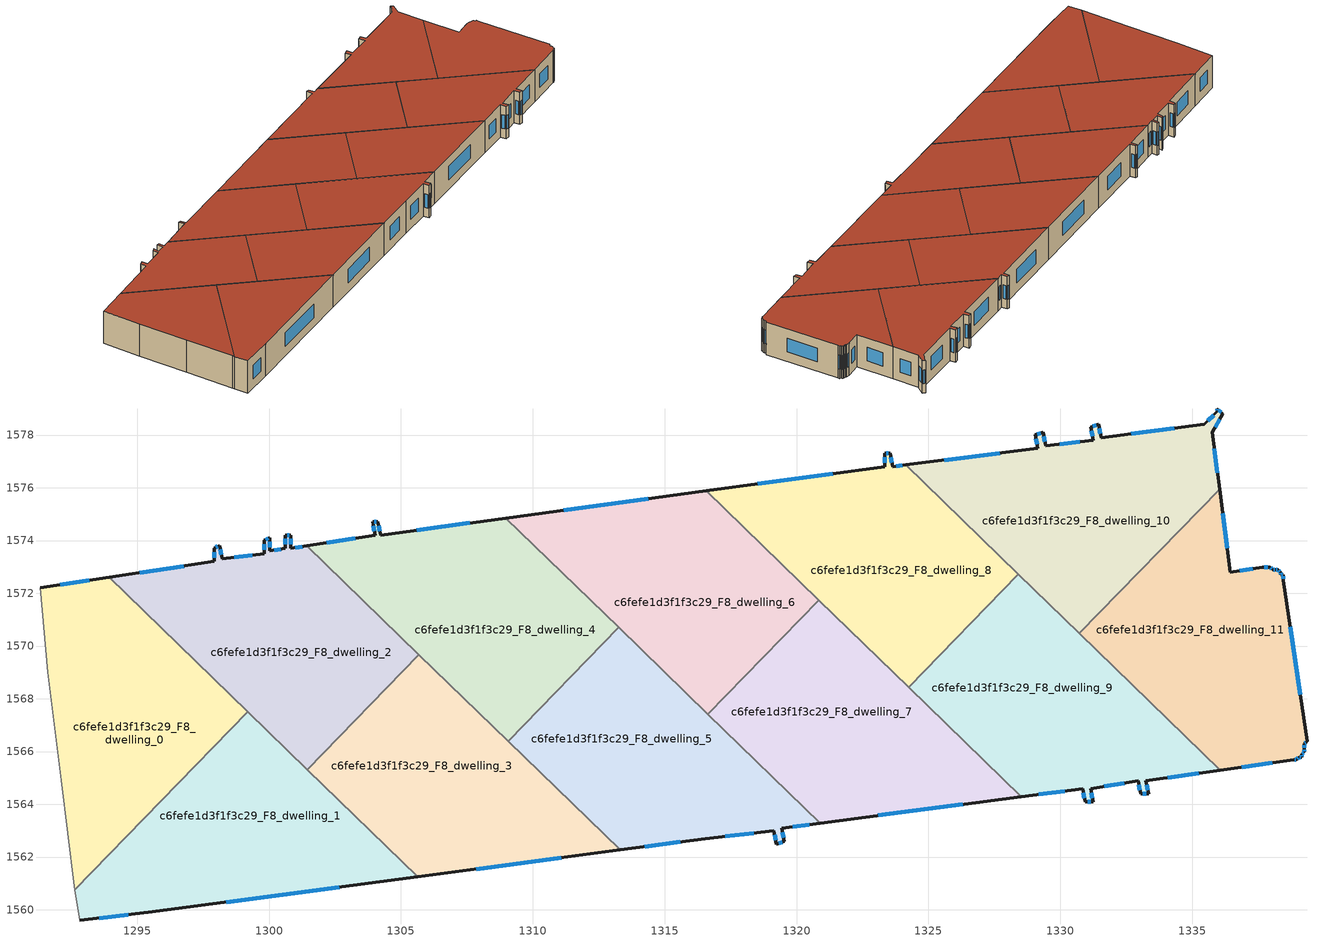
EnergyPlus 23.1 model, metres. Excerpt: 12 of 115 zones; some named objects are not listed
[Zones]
c6fefe1d3f1f3c29_F8_dwelling_0
 floor to c6fefe1d3f1f3c29_F7_dwelling_0 (EU_floor_Construction): 1299.19,1567.51 1292.64,1560.76 1292.62,1560.9 1292.12,1564.9 1291.62,1569.01 1291.32,1572.21 1293.94,1572.61 z24
 wall outside (EU_wall_Construction): 1293.94,1572.61 1291.32,1572.21 z24:27
 wall to c6fefe1d3f1f3c29_F8_dwelling_1 (EU_wall_Construction): 1292.64,1560.76 1299.19,1567.51 z24:27
 wall adiabatic (EU_wall_Construction): 1291.32,1572.21 1291.62,1569.01 1292.12,1564.9 1292.62,1560.9 1292.64,1560.76 z24:27
 wall to c6fefe1d3f1f3c29_F8_dwelling_2 (EU_wall_Construction): 1299.19,1567.51 1293.94,1572.61 z24:27
 window (EU_Window_Construction): 1293.18,1572.49 1292.08,1572.32 z24.87:26.13
 roof outside (EU_roof_Construction): 1292.64,1560.76 1299.19,1567.51 1293.94,1572.61 1291.32,1572.21 1291.62,1569.01 1292.12,1564.9 1292.62,1560.9 z27
c6fefe1d3f1f3c29_F8_dwelling_1
 floor to c6fefe1d3f1f3c29_F7_dwelling_1 (EU_floor_Construction): 1305.63,1561.25 1295.42,1559.9 1292.82,1559.6 1292.64,1560.76 1299.19,1567.51 z24
 wall outside (EU_wall_Construction): 1292.82,1559.6 1295.42,1559.9 1305.63,1561.25 z24:27
 wall adiabatic (EU_wall_Construction): 1292.64,1560.76 1292.82,1559.6 z24:27
 wall to c6fefe1d3f1f3c29_F8_dwelling_3 (EU_wall_Construction): 1305.63,1561.25 1301.45,1565.32 z24:27
 wall to c6fefe1d3f1f3c29_F8_dwelling_2 (EU_wall_Construction): 1301.44,1565.32 1299.19,1567.51 z24:27
 window (EU_Window_Construction): 1293.57,1559.69 1294.66,1559.81 / 1298.38,1560.29 1302.67,1560.86 z24.87:26.13
 roof outside (EU_roof_Construction): 1305.63,1561.25 1299.19,1567.51 1292.64,1560.76 1292.82,1559.6 1295.42,1559.9 z27
c6fefe1d3f1f3c29_F8_dwelling_10
 floor to c6fefe1d3f1f3c29_F7_dwelling_10 (EU_floor_Construction): 1335.95,1579 1336.15,1578.8 1335.75,1578.1 1336.04,1575.95 1330.73,1570.48 1324.15,1576.87 1329.15,1577.5 1329.05,1578 1329.35,1578.1 1329.45,1577.6 1331.25,1577.8 1331.15,1578.3 1331.45,1578.4 1331.55,1577.9 1335.45,1578.4 1335.95,1578.9 z24
 wall outside (EU_wall_Construction): 1336.04,1575.95 1335.75,1578.1 1336.15,1578.8 1335.95,1579 1335.95,1578.9 1335.45,1578.4 1331.55,1577.9 1331.45,1578.4 1331.15,1578.3 1331.25,1577.8 1329.45,1577.6 1329.35,1578.1 1329.05,1578 1329.15,1577.5 1324.15,1576.87 z24:27
 wall to c6fefe1d3f1f3c29_F8_dwelling_11 (EU_wall_Construction): 1330.73,1570.48 1336.04,1575.95 z24:27
 wall to c6fefe1d3f1f3c29_F8_dwelling_8 (EU_wall_Construction): 1324.15,1576.87 1328.41,1572.72 z24:27
 wall to c6fefe1d3f1f3c29_F8_dwelling_9 (EU_wall_Construction): 1328.41,1572.72 1330.73,1570.48 z24:27
 window (EU_Window_Construction): 1330.73,1577.74 1329.97,1577.66 / 1331.18,1578.16 1331.22,1577.95 / 1331.36,1578.37 1331.24,1578.33 / 1331.52,1578.05 1331.48,1578.26 / 1334.32,1578.26 1332.68,1578.05 / 1335.81,1578.76 1335.6,1578.55 / 1335.95,1578.97 1335.95,1578.93 / 1336.09,1578.86 1336.01,1578.94 / 1335.87,1578.3 1336.04,1578.6 / 1335.95,1576.57 1335.83,1577.48 / 1327.7,1577.32 1325.6,1577.05 / 1329.08,1577.86 1329.12,1577.65 / 1329.26,1578.07 1329.13,1578.03 / 1329.42,1577.75 1329.38,1577.96 z24.87:26.13
 roof outside (EU_roof_Construction): 1330.73,1570.48 1336.04,1575.95 1335.75,1578.1 1336.15,1578.8 1335.95,1579 1335.95,1578.9 1335.45,1578.4 1331.55,1577.9 1331.45,1578.4 1331.15,1578.3 1331.25,1577.8 1329.45,1577.6 1329.35,1578.1 1329.05,1578 1329.15,1577.5 1324.15,1576.87 z27
c6fefe1d3f1f3c29_F8_dwelling_11
 floor to c6fefe1d3f1f3c29_F7_dwelling_11 (EU_floor_Construction): 1338.25,1572.9 1338.35,1572.8 1338.35,1572.7 1338.45,1572.7 1338.45,1572.5 1339.35,1566.39 1339.32,1566.36 1339.25,1566.29 1339.25,1566.09 1339.25,1565.99 1339.15,1565.89 1339.15,1565.79 1339.05,1565.79 1338.95,1565.69 1338.85,1565.69 1336.06,1565.29 1330.73,1570.48 1336.04,1575.95 1336.45,1572.8 1337.65,1573 1337.95,1573 1338.05,1572.9 1338.15,1572.9 z24
 wall outside (EU_wall_Construction): 1336.06,1565.29 1338.85,1565.69 1338.95,1565.69 1339.05,1565.79 1339.15,1565.79 1339.15,1565.89 1339.25,1565.99 1339.25,1566.09 1339.25,1566.29 1339.32,1566.36 1339.35,1566.39 1338.45,1572.5 1338.45,1572.7 1338.35,1572.7 1338.35,1572.8 1338.25,1572.9 1338.15,1572.9 1338.05,1572.9 1337.95,1573 1337.65,1573 1336.45,1572.8 1336.04,1575.95 z24:27
 wall to c6fefe1d3f1f3c29_F8_dwelling_9 (EU_wall_Construction): 1330.73,1570.48 1336.06,1565.29 z24:27
 window (EU_Window_Construction): 1337.87,1573 1337.74,1573 / 1338.02,1572.93 1337.98,1572.97 / 1338.12,1572.9 1338.08,1572.9 / 1338.22,1572.9 1338.18,1572.9 / 1338.32,1572.82 1338.28,1572.87 / 1338.35,1572.72 1338.35,1572.77 / 1338.42,1572.7 1338.38,1572.7 / 1338.45,1572.55 1338.45,1572.64 / 1339.09,1568.16 1338.71,1570.73 / 1339.27,1566.31 1339.3,1566.34 / 1339.25,1566.15 1339.25,1566.23 / 1339.25,1566.02 1339.25,1566.06 / 1339.18,1565.92 1339.22,1565.96 / 1339.15,1565.82 1339.15,1565.86 / 1339.08,1565.79 1339.12,1565.79 / 1338.98,1565.72 1339.02,1565.76 / 1338.88,1565.69 1338.92,1565.69 / 1336.87,1565.41 1338.04,1565.58 / 1336.33,1573.71 1336.16,1575.03 / 1337.3,1572.94 1336.8,1572.85 z24.87:26.13
 roof outside (EU_roof_Construction): 1339.15,1565.79 1339.15,1565.89 1339.25,1565.99 1339.25,1566.09 1339.25,1566.29 1339.32,1566.36 1339.35,1566.39 1338.45,1572.5 1338.45,1572.7 1338.35,1572.7 1338.35,1572.8 1338.25,1572.9 1338.15,1572.9 1338.05,1572.9 1337.95,1573 1337.65,1573 1336.45,1572.8 1336.04,1575.95 1330.73,1570.48 1336.06,1565.29 1338.85,1565.69 1338.95,1565.69 1339.05,1565.79 z27
c6fefe1d3f1f3c29_F8_dwelling_2
 floor to c6fefe1d3f1f3c29_F7_dwelling_2 (EU_floor_Construction): 1301.43,1573.8 1305.68,1569.68 1301.44,1565.32 1293.94,1572.61 1297.92,1573.21 1297.92,1573.71 1298.12,1573.81 1298.22,1573.31 1299.82,1573.51 1299.82,1574.01 1300.03,1574.11 1300.03,1573.61 1300.62,1573.71 1300.62,1574.21 1300.82,1574.21 1300.82,1573.71 z24
 wall outside (EU_wall_Construction): 1301.43,1573.8 1300.82,1573.71 1300.82,1574.21 1300.62,1574.21 1300.62,1573.71 1300.03,1573.61 1300.03,1574.11 1299.82,1574.01 1299.82,1573.51 1298.22,1573.31 1298.12,1573.81 1297.92,1573.71 1297.92,1573.21 1293.94,1572.61 z24:27
 wall to c6fefe1d3f1f3c29_F8_dwelling_3 (EU_wall_Construction): 1301.44,1565.32 1305.68,1569.68 z24:27
 wall to c6fefe1d3f1f3c29_F8_dwelling_4 (EU_wall_Construction): 1305.68,1569.68 1301.43,1573.8 z24:27
 window (EU_Window_Construction): 1298.2,1573.45 1298.15,1573.66 / 1299.36,1573.45 1298.69,1573.37 / 1299.82,1573.86 1299.82,1573.65 / 1299.97,1574.08 1299.88,1574.04 / 1300.03,1573.75 1300.03,1573.96 / 1300.45,1573.68 1300.2,1573.64 / 1300.62,1574.06 1300.62,1573.85 / 1300.77,1574.21 1300.68,1574.21 / 1300.82,1573.85 1300.82,1574.06 / 1301.26,1573.77 1301,1573.73 / 1296.77,1573.03 1295.09,1572.78 / 1297.92,1573.56 1297.92,1573.35 / 1298.07,1573.78 1297.98,1573.74 z24.87:26.13
 roof outside (EU_roof_Construction): 1301.44,1565.32 1305.68,1569.68 1301.43,1573.8 1300.82,1573.71 1300.82,1574.21 1300.62,1574.21 1300.62,1573.71 1300.03,1573.61 1300.03,1574.11 1299.82,1574.01 1299.82,1573.51 1298.22,1573.31 1298.12,1573.81 1297.92,1573.71 1297.92,1573.21 1293.94,1572.61 z27
c6fefe1d3f1f3c29_F8_dwelling_3
 floor to c6fefe1d3f1f3c29_F7_dwelling_3 (EU_floor_Construction): 1313.31,1562.27 1305.63,1561.25 1301.44,1565.32 1305.68,1569.68 z24
 wall outside (EU_wall_Construction): 1305.63,1561.25 1313.31,1562.27 z24:27
 wall to c6fefe1d3f1f3c29_F8_dwelling_5 (EU_wall_Construction): 1313.31,1562.27 1309.06,1566.39 z24:27
 wall to c6fefe1d3f1f3c29_F8_dwelling_4 (EU_wall_Construction): 1309.06,1566.39 1305.68,1569.68 z24:27
 window (EU_Window_Construction): 1307.86,1561.55 1311.09,1561.97 z24.87:26.13
 roof outside (EU_roof_Construction): 1313.31,1562.27 1305.68,1569.68 1301.44,1565.32 1305.63,1561.25 z27
c6fefe1d3f1f3c29_F8_dwelling_4
 floor to c6fefe1d3f1f3c29_F7_dwelling_4 (EU_floor_Construction): 1313.25,1570.71 1309.06,1566.39 1301.43,1573.8 1304.03,1574.21 1303.93,1574.71 1304.13,1574.71 1304.23,1574.21 1308.98,1574.85 z24
 wall outside (EU_wall_Construction): 1308.98,1574.85 1304.23,1574.21 1304.13,1574.71 1303.93,1574.71 1304.03,1574.21 1301.43,1573.8 z24:27
 wall to c6fefe1d3f1f3c29_F8_dwelling_5 (EU_wall_Construction): 1309.06,1566.39 1313.25,1570.71 z24:27
 wall to c6fefe1d3f1f3c29_F8_dwelling_6 (EU_wall_Construction): 1313.25,1570.71 1308.98,1574.85 z24:27
 window (EU_Window_Construction): 1303.96,1574.56 1304,1574.35 / 1304.07,1574.71 1303.99,1574.71 / 1304.2,1574.35 1304.16,1574.56 / 1307.6,1574.67 1305.61,1574.4 / 1303.28,1574.09 1302.19,1573.92 z24.87:26.13
 roof outside (EU_roof_Construction): 1309.06,1566.39 1313.25,1570.71 1308.98,1574.85 1304.23,1574.21 1304.13,1574.71 1303.93,1574.71 1304.03,1574.21 1301.43,1573.8 z27
c6fefe1d3f1f3c29_F8_dwelling_5
 floor to c6fefe1d3f1f3c29_F7_dwelling_5 (EU_floor_Construction): 1320.9,1563.29 1319.44,1563.09 1319.54,1562.59 1319.24,1562.5 1319.14,1563 1316.53,1562.7 1313.31,1562.27 1309.06,1566.39 1313.25,1570.71 z24
 wall outside (EU_wall_Construction): 1313.31,1562.27 1316.53,1562.7 1319.14,1563 1319.24,1562.5 1319.54,1562.59 1319.44,1563.09 1320.9,1563.29 z24:27
 wall to c6fefe1d3f1f3c29_F8_dwelling_7 (EU_wall_Construction): 1320.9,1563.29 1316.64,1567.42 z24:27
 wall to c6fefe1d3f1f3c29_F8_dwelling_6 (EU_wall_Construction): 1316.64,1567.42 1313.25,1570.71 z24:27
 window (EU_Window_Construction): 1317.29,1562.78 1318.38,1562.91 / 1314.25,1562.39 1315.6,1562.57 / 1319.86,1563.15 1320.47,1563.23 / 1319.51,1562.74 1319.46,1562.95 / 1319.32,1562.52 1319.45,1562.57 / 1319.16,1562.85 1319.21,1562.64 z24.87:26.13
 roof outside (EU_roof_Construction): 1320.9,1563.29 1313.25,1570.71 1309.06,1566.39 1313.31,1562.27 1316.53,1562.7 1319.14,1563 1319.24,1562.5 1319.54,1562.59 1319.44,1563.09 z27
c6fefe1d3f1f3c29_F8_dwelling_6
 floor to c6fefe1d3f1f3c29_F7_dwelling_6 (EU_floor_Construction): 1320.84,1571.74 1316.64,1567.42 1308.98,1574.85 1316.57,1575.88 z24
 wall outside (EU_wall_Construction): 1316.57,1575.88 1308.98,1574.85 z24:27
 wall to c6fefe1d3f1f3c29_F8_dwelling_7 (EU_wall_Construction): 1316.64,1567.42 1320.84,1571.74 z24:27
 wall to c6fefe1d3f1f3c29_F8_dwelling_8 (EU_wall_Construction): 1320.84,1571.74 1316.57,1575.88 z24:27
 window (EU_Window_Construction): 1314.37,1575.58 1311.18,1575.15 z24.87:26.13
 roof outside (EU_roof_Construction): 1316.64,1567.42 1320.84,1571.74 1316.57,1575.88 1308.98,1574.85 z27
c6fefe1d3f1f3c29_F8_dwelling_7
 floor to c6fefe1d3f1f3c29_F7_dwelling_7 (EU_floor_Construction): 1328.51,1564.29 1320.9,1563.29 1316.64,1567.42 1320.84,1571.74 z24
 wall outside (EU_wall_Construction): 1320.9,1563.29 1328.51,1564.29 z24:27
 wall to c6fefe1d3f1f3c29_F8_dwelling_9 (EU_wall_Construction): 1328.51,1564.29 1324.25,1568.43 z24:27
 wall to c6fefe1d3f1f3c29_F8_dwelling_8 (EU_wall_Construction): 1324.25,1568.43 1320.84,1571.74 z24:27
 window (EU_Window_Construction): 1323.1,1563.58 1326.3,1564 z24.87:26.13
 roof outside (EU_roof_Construction): 1328.51,1564.29 1320.84,1571.74 1316.64,1567.42 1320.9,1563.29 z27
c6fefe1d3f1f3c29_F8_dwelling_8
 floor to c6fefe1d3f1f3c29_F7_dwelling_8 (EU_floor_Construction): 1324.15,1576.87 1328.41,1572.72 1324.25,1568.43 1316.57,1575.88 1323.34,1576.8 1323.34,1577.3 1323.54,1577.3 1323.64,1576.8 z24
 wall outside (EU_wall_Construction): 1324.15,1576.87 1323.64,1576.8 1323.54,1577.3 1323.34,1577.3 1323.34,1576.8 1316.57,1575.88 z24:27
 wall to c6fefe1d3f1f3c29_F8_dwelling_9 (EU_wall_Construction): 1324.25,1568.43 1328.41,1572.72 z24:27
 window (EU_Window_Construction): 1321.38,1576.54 1318.53,1576.15 / 1323.34,1577.16 1323.34,1576.95 / 1323.49,1577.3 1323.4,1577.3 / 1323.61,1576.95 1323.57,1577.16 / 1324,1576.85 1323.79,1576.82 z24.87:26.13
 roof outside (EU_roof_Construction): 1324.25,1568.43 1328.41,1572.72 1324.15,1576.87 1323.64,1576.8 1323.54,1577.3 1323.34,1577.3 1323.34,1576.8 1316.57,1575.88 z27
c6fefe1d3f1f3c29_F8_dwelling_9
 floor to c6fefe1d3f1f3c29_F7_dwelling_9 (EU_floor_Construction): 1336.06,1565.29 1333.25,1564.89 1333.35,1564.39 1333.05,1564.39 1332.95,1564.89 1331.14,1564.59 1331.24,1564.09 1330.94,1564.09 1330.84,1564.59 1328.51,1564.29 1324.25,1568.43 1328.41,1572.72 z24
 wall outside (EU_wall_Construction): 1328.51,1564.29 1330.84,1564.59 1330.94,1564.09 1331.24,1564.09 1331.14,1564.59 1332.95,1564.89 1333.05,1564.39 1333.35,1564.39 1333.25,1564.89 1336.06,1565.29 z24:27
 window (EU_Window_Construction): 1333.32,1564.54 1333.27,1564.75 / 1333.13,1564.39 1333.26,1564.39 / 1332.97,1564.75 1333.02,1564.54 / 1331.67,1564.68 1332.42,1564.81 / 1331.22,1564.24 1331.17,1564.45 / 1331.03,1564.09 1331.16,1564.09 / 1330.87,1564.45 1330.92,1564.24 / 1329.19,1564.38 1330.17,1564.5 / 1334.06,1565.01 1335.25,1565.18 z24.87:26.13
 roof outside (EU_roof_Construction): 1336.06,1565.29 1328.41,1572.72 1324.25,1568.43 1328.51,1564.29 1330.84,1564.59 1330.94,1564.09 1331.24,1564.09 1331.14,1564.59 1332.95,1564.89 1333.05,1564.39 1333.35,1564.39 1333.25,1564.89 z27
[Building]
EU S2 Campaign: North Axis=0; Terrain=City; Solar Distribution=FullExterior
[Site:Location]
Lyon-Bron: Latitude=45.75; Longitude=5; Time Zone=1; Elevation=198
[SizingPeriod:WeatherFileDays]
AnnualSizingPeriod: Begin Month=1; Begin Day of Month=1; End Month=12; End Day of Month=31; Day of Week for Start Day=Monday; Use Weather File Daylight Saving Period=No; Use Weather File Rain and Snow Indicators=No
[MATERIAL]
EU_InternalMass_Material: Roughness=MediumRough; Thickness=0.1; Conductivity=1; Density=1800; Specific Heat=900; Thermal Absorptance=0.9; Solar Absorptance=0.7; Visible Absorptance=0.7
[MATERIAL:NOMASS] Roughness=MediumRough; Thermal Absorptance=0.9; Solar Absorptance=0.7; Visible Absorptance=0.7
Name | Thermal Resistance
EU_wall_NoMass | 1.15691
EU_roof_NoMass | 1.19505
EU_floor_NoMass | 1.78277
[WINDOWMATERIAL:SIMPLEGLAZINGSYSTEM]
EU_Window_SimpleGlazing: UFactor=2.71266; Solar Heat Gain Coefficient=0.75; Visible Transmittance=0.75
[CONSTRUCTION]
EU_wall_Construction: EU_wall_NoMass
EU_roof_Construction: EU_roof_NoMass
EU_floor_Construction: EU_floor_NoMass
EU_Window_Construction: EU_Window_SimpleGlazing
EU_InternalMass_Construction: EU_InternalMass_Material
[ZONE] Type=1; Multiplier=1; Ceiling Height=autocalculate; Floor Area=autocalculate; Part of Total Floor Area=Yes
Name | Volume
c6fefe1d3f1f3c29_F8_dwelling_0 | 150.226
c6fefe1d3f1f3c29_F8_dwelling_1 | 150.234
c6fefe1d3f1f3c29_F8_dwelling_10; c6fefe1d3f1f3c29_F8_dwelling_7 | 150.21
c6fefe1d3f1f3c29_F8_dwelling_11 | 150.211
c6fefe1d3f1f3c29_F8_dwelling_2 | 150.209
c6fefe1d3f1f3c29_F8_dwelling_3 | 150.223
c6fefe1d3f1f3c29_F8_dwelling_4 | 150.225
c6fefe1d3f1f3c29_F8_dwelling_5 | 150.231
c6fefe1d3f1f3c29_F8_dwelling_6 | 150.219
c6fefe1d3f1f3c29_F8_dwelling_8 | 150.215
c6fefe1d3f1f3c29_F8_dwelling_9 | 150.227
[INTERNALMASS] Construction=EU_InternalMass_Construction
Name | Zone or ZoneList | Surface Area
c6fefe1d3f1f3c29_F8_dwelling_0_EU_InternalMass | c6fefe1d3f1f3c29_F8_dwelling_0 | 50.0754
c6fefe1d3f1f3c29_F8_dwelling_1_EU_InternalMass | c6fefe1d3f1f3c29_F8_dwelling_1 | 50.078
c6fefe1d3f1f3c29_F8_dwelling_2_EU_InternalMass | c6fefe1d3f1f3c29_F8_dwelling_2 | 50.0698
c6fefe1d3f1f3c29_F8_dwelling_3_EU_InternalMass | c6fefe1d3f1f3c29_F8_dwelling_3 | 50.0732
c6fefe1d3f1f3c29_F8_dwelling_4_EU_InternalMass | c6fefe1d3f1f3c29_F8_dwelling_4 | 50.0744
c6fefe1d3f1f3c29_F8_dwelling_5_EU_InternalMass | c6fefe1d3f1f3c29_F8_dwelling_5 | 50.0764
c6fefe1d3f1f3c29_F8_dwelling_6_EU_InternalMass | c6fefe1d3f1f3c29_F8_dwelling_6 | 50.0753
c6fefe1d3f1f3c29_F8_dwelling_7_EU_InternalMass | c6fefe1d3f1f3c29_F8_dwelling_7 | 50.0714
c6fefe1d3f1f3c29_F8_dwelling_8_EU_InternalMass | c6fefe1d3f1f3c29_F8_dwelling_8 | 50.0744
c6fefe1d3f1f3c29_F8_dwelling_9_EU_InternalMass | c6fefe1d3f1f3c29_F8_dwelling_9 | 50.0752
c6fefe1d3f1f3c29_F8_dwelling_10_EU_InternalMass | c6fefe1d3f1f3c29_F8_dwelling_10 | 50.0715
c6fefe1d3f1f3c29_F8_dwelling_11_EU_InternalMass | c6fefe1d3f1f3c29_F8_dwelling_11 | 50.0714
[OTHEREQUIPMENT] Fuel Type=Electricity; Design Level Calculation Method=Watts/Area; Power per Zone Floor Area=1; Fraction Latent=0; Fraction Radiant=0; Fraction Lost=0; Carbon Dioxide Generation Rate=0; EndUse Subcategory=EU_Step8_InternalGains
Name | Zone or ZoneList or Space or SpaceList | Schedule
EU_Step8_InternalGain_c6fefe1d3f1f3c29_F8_dwelling_0_f000 | c6fefe1d3f1f3c29_F8_dwelling_0 | EU_Step8_GainSchedule_c6fefe1d3f1f3c29_F8_dwelling_0_f000
EU_Step8_InternalGain_c6fefe1d3f1f3c29_F8_dwelling_1_f000 | c6fefe1d3f1f3c29_F8_dwelling_1 | EU_Step8_GainSchedule_c6fefe1d3f1f3c29_F8_dwelling_1_f000
EU_Step8_InternalGain_c6fefe1d3f1f3c29_F8_dwelling_2_f000 | c6fefe1d3f1f3c29_F8_dwelling_2 | EU_Step8_GainSchedule_c6fefe1d3f1f3c29_F8_dwelling_2_f000
EU_Step8_InternalGain_c6fefe1d3f1f3c29_F8_dwelling_3_f000 | c6fefe1d3f1f3c29_F8_dwelling_3 | EU_Step8_GainSchedule_c6fefe1d3f1f3c29_F8_dwelling_3_f000
EU_Step8_InternalGain_c6fefe1d3f1f3c29_F8_dwelling_4_f000 | c6fefe1d3f1f3c29_F8_dwelling_4 | EU_Step8_GainSchedule_c6fefe1d3f1f3c29_F8_dwelling_4_f000
EU_Step8_InternalGain_c6fefe1d3f1f3c29_F8_dwelling_5_f000 | c6fefe1d3f1f3c29_F8_dwelling_5 | EU_Step8_GainSchedule_c6fefe1d3f1f3c29_F8_dwelling_5_f000
EU_Step8_InternalGain_c6fefe1d3f1f3c29_F8_dwelling_6_f000 | c6fefe1d3f1f3c29_F8_dwelling_6 | EU_Step8_GainSchedule_c6fefe1d3f1f3c29_F8_dwelling_6_f000
EU_Step8_InternalGain_c6fefe1d3f1f3c29_F8_dwelling_7_f000 | c6fefe1d3f1f3c29_F8_dwelling_7 | EU_Step8_GainSchedule_c6fefe1d3f1f3c29_F8_dwelling_7_f000
EU_Step8_InternalGain_c6fefe1d3f1f3c29_F8_dwelling_8_f000 | c6fefe1d3f1f3c29_F8_dwelling_8 | EU_Step8_GainSchedule_c6fefe1d3f1f3c29_F8_dwelling_8_f000
EU_Step8_InternalGain_c6fefe1d3f1f3c29_F8_dwelling_9_f000 | c6fefe1d3f1f3c29_F8_dwelling_9 | EU_Step8_GainSchedule_c6fefe1d3f1f3c29_F8_dwelling_9_f000
EU_Step8_InternalGain_c6fefe1d3f1f3c29_F8_dwelling_10_f000 | c6fefe1d3f1f3c29_F8_dwelling_10 | EU_Step8_GainSchedule_c6fefe1d3f1f3c29_F8_dwelling_10_f000
EU_Step8_InternalGain_c6fefe1d3f1f3c29_F8_dwelling_11_f000 | c6fefe1d3f1f3c29_F8_dwelling_11 | EU_Step8_GainSchedule_c6fefe1d3f1f3c29_F8_dwelling_11_f000
[ZONEVENTILATION:DESIGNFLOWRATE] Schedule=EU_AlwaysOn; Design Flow Rate Calculation Method=AirChanges/Hour; Air Changes per Hour=0.551728; Ventilation Type=Natural; Fan Pressure Rise=0; Fan Total Efficiency=1; Constant Term Coefficient=1; Temperature Term Coefficient=0; Velocity Term Coefficient=0; Velocity Squared Term Coefficient=0; Minimum Indoor Temperature=-100; Maximum Indoor Temperature=100; Delta Temperature=-100; Minimum Outdoor Temperature=-100; Maximum Outdoor Temperature=100; Maximum Wind Speed=40
Name | Zone or ZoneList or Space or SpaceList
EU_ConstantAir_c6fefe1d3f1f3c29_F8_dwelling_0 | c6fefe1d3f1f3c29_F8_dwelling_0
EU_ConstantAir_c6fefe1d3f1f3c29_F8_dwelling_1 | c6fefe1d3f1f3c29_F8_dwelling_1
EU_ConstantAir_c6fefe1d3f1f3c29_F8_dwelling_2 | c6fefe1d3f1f3c29_F8_dwelling_2
EU_ConstantAir_c6fefe1d3f1f3c29_F8_dwelling_3 | c6fefe1d3f1f3c29_F8_dwelling_3
EU_ConstantAir_c6fefe1d3f1f3c29_F8_dwelling_4 | c6fefe1d3f1f3c29_F8_dwelling_4
EU_ConstantAir_c6fefe1d3f1f3c29_F8_dwelling_5 | c6fefe1d3f1f3c29_F8_dwelling_5
EU_ConstantAir_c6fefe1d3f1f3c29_F8_dwelling_6 | c6fefe1d3f1f3c29_F8_dwelling_6
EU_ConstantAir_c6fefe1d3f1f3c29_F8_dwelling_7 | c6fefe1d3f1f3c29_F8_dwelling_7
EU_ConstantAir_c6fefe1d3f1f3c29_F8_dwelling_8 | c6fefe1d3f1f3c29_F8_dwelling_8
EU_ConstantAir_c6fefe1d3f1f3c29_F8_dwelling_9 | c6fefe1d3f1f3c29_F8_dwelling_9
EU_ConstantAir_c6fefe1d3f1f3c29_F8_dwelling_10 | c6fefe1d3f1f3c29_F8_dwelling_10
EU_ConstantAir_c6fefe1d3f1f3c29_F8_dwelling_11 | c6fefe1d3f1f3c29_F8_dwelling_11
[HVACTEMPLATE:ZONE:IDEALLOADSAIRSYSTEM] System Availability Schedule=EU_AlwaysOn; Maximum Heating Supply Air Temperature=50; Minimum Cooling Supply Air Temperature=13; Maximum Heating Supply Air Humidity Ratio=0.0156; Minimum Cooling Supply Air Humidity Ratio=0.0077; Heating Limit=NoLimit; Cooling Limit=NoLimit; Heating Availability Schedule=EU_AlwaysOn; Cooling Availability Schedule=EU_CoolingOff; Dehumidification Control Type=ConstantSensibleHeatRatio; Cooling Sensible Heat Ratio=0.7; Dehumidification Setpoint=60; Humidification Control Type=None; Humidification Setpoint=30; Outdoor Air Method=None; Outdoor Air Flow Rate per Person=0.00944; Outdoor Air Flow Rate per Zone Floor Area=0; Outdoor Air Flow Rate per Zone=0; Demand Controlled Ventilation Type=None; Outdoor Air Economizer Type=NoEconomizer; Heat Recovery Type=None; Sensible Heat Recovery Effectiveness=0.7; Latent Heat Recovery Effectiveness=0.65
Name | Template Thermostat
c6fefe1d3f1f3c29_F8_dwelling_0 | EU_HeatOnly_c6fefe1d3f1f3c29_F8_dwelling_0
c6fefe1d3f1f3c29_F8_dwelling_1 | EU_HeatOnly_c6fefe1d3f1f3c29_F8_dwelling_1
c6fefe1d3f1f3c29_F8_dwelling_2 | EU_HeatOnly_c6fefe1d3f1f3c29_F8_dwelling_2
c6fefe1d3f1f3c29_F8_dwelling_3 | EU_HeatOnly_c6fefe1d3f1f3c29_F8_dwelling_3
c6fefe1d3f1f3c29_F8_dwelling_4 | EU_HeatOnly_c6fefe1d3f1f3c29_F8_dwelling_4
c6fefe1d3f1f3c29_F8_dwelling_5 | EU_HeatOnly_c6fefe1d3f1f3c29_F8_dwelling_5
c6fefe1d3f1f3c29_F8_dwelling_6 | EU_HeatOnly_c6fefe1d3f1f3c29_F8_dwelling_6
c6fefe1d3f1f3c29_F8_dwelling_7 | EU_HeatOnly_c6fefe1d3f1f3c29_F8_dwelling_7
c6fefe1d3f1f3c29_F8_dwelling_8 | EU_HeatOnly_c6fefe1d3f1f3c29_F8_dwelling_8
c6fefe1d3f1f3c29_F8_dwelling_9 | EU_HeatOnly_c6fefe1d3f1f3c29_F8_dwelling_9
c6fefe1d3f1f3c29_F8_dwelling_10 | EU_HeatOnly_c6fefe1d3f1f3c29_F8_dwelling_10
c6fefe1d3f1f3c29_F8_dwelling_11 | EU_HeatOnly_c6fefe1d3f1f3c29_F8_dwelling_11
[SIZING:ZONE] Zone Cooling Design Supply Air Temperature Input Method=SupplyAirTemperature; Zone Cooling Design Supply Air Temperature=13; Zone Heating Design Supply Air Temperature Input Method=SupplyAirTemperature; Zone Heating Design Supply Air Temperature=50; Zone Cooling Design Supply Air Humidity Ratio=0.008; Zone Heating Design Supply Air Humidity Ratio=0.008; Cooling Design Air Flow Method=DesignDay; Cooling Design Air Flow Rate=0; Cooling Minimum Air Flow per Zone Floor Area=0.000762; Cooling Minimum Air Flow=0; Cooling Minimum Air Flow Fraction=0.2; Heating Design Air Flow Method=DesignDay; Heating Design Air Flow Rate=0; Heating Maximum Air Flow per Zone Floor Area=0.002032; Heating Maximum Air Flow=0.141576; Heating Maximum Air Flow Fraction=0.3; Account for Dedicated Outdoor Air System=No; Dedicated Outdoor Air System Control Strategy=NeutralSupplyAir; Dedicated Outdoor Air Low Setpoint Temperature for Design=autosize; Dedicated Outdoor Air High Setpoint Temperature for Design=autosize; Zone Load Sizing Method=Sensible Load Only No Latent Load; Zone Latent Cooling Design Supply Air Humidity Ratio Input Method=HumidityRatioDifference; Zone Cooling Design Supply Air Humidity Ratio Difference=0.005; Zone Latent Heating Design Supply Air Humidity Ratio Input Method=HumidityRatioDifference; Zone Humidification Design Supply Air Humidity Ratio Difference=0.005
c6fefe1d3f1f3c29_F8_dwelling_0; c6fefe1d3f1f3c29_F8_dwelling_1; c6fefe1d3f1f3c29_F8_dwelling_2; c6fefe1d3f1f3c29_F8_dwelling_3; c6fefe1d3f1f3c29_F8_dwelling_4; c6fefe1d3f1f3c29_F8_dwelling_5; c6fefe1d3f1f3c29_F8_dwelling_6; c6fefe1d3f1f3c29_F8_dwelling_7; c6fefe1d3f1f3c29_F8_dwelling_8; c6fefe1d3f1f3c29_F8_dwelling_9; c6fefe1d3f1f3c29_F8_dwelling_10; c6fefe1d3f1f3c29_F8_dwelling_11
[SCHEDULE:CONSTANT]
Name | Hourly Value
EU_AlwaysOn | 1
EU_CoolingOff | 0
[SCHEDULE:FILE] Column Number=1; Rows to Skip at Top=0; Number of Hours of Data=8760; Column Separator=Comma; Interpolate to Timestep=No; Minutes per Item=60; Adjust Schedule for Daylight Savings=Yes
Name | File
EU_Step8_GainSchedule_c6fefe1d3f1f3c29_F8_dwelling_0_f000 | ../../schedules/c6fefe1d3f1f3c29/c6fefe1d3f1f3c29_F8_dwelling_0_f000_gain.csv
EU_Step8_GainSchedule_c6fefe1d3f1f3c29_F8_dwelling_1_f000 | ../../schedules/c6fefe1d3f1f3c29/c6fefe1d3f1f3c29_F8_dwelling_1_f000_gain.csv
EU_Step8_GainSchedule_c6fefe1d3f1f3c29_F8_dwelling_2_f000 | ../../schedules/c6fefe1d3f1f3c29/c6fefe1d3f1f3c29_F8_dwelling_2_f000_gain.csv
EU_Step8_GainSchedule_c6fefe1d3f1f3c29_F8_dwelling_3_f000 | ../../schedules/c6fefe1d3f1f3c29/c6fefe1d3f1f3c29_F8_dwelling_3_f000_gain.csv
EU_Step8_GainSchedule_c6fefe1d3f1f3c29_F8_dwelling_4_f000 | ../../schedules/c6fefe1d3f1f3c29/c6fefe1d3f1f3c29_F8_dwelling_4_f000_gain.csv
EU_Step8_GainSchedule_c6fefe1d3f1f3c29_F8_dwelling_5_f000 | ../../schedules/c6fefe1d3f1f3c29/c6fefe1d3f1f3c29_F8_dwelling_5_f000_gain.csv
EU_Step8_GainSchedule_c6fefe1d3f1f3c29_F8_dwelling_6_f000 | ../../schedules/c6fefe1d3f1f3c29/c6fefe1d3f1f3c29_F8_dwelling_6_f000_gain.csv
EU_Step8_GainSchedule_c6fefe1d3f1f3c29_F8_dwelling_7_f000 | ../../schedules/c6fefe1d3f1f3c29/c6fefe1d3f1f3c29_F8_dwelling_7_f000_gain.csv
EU_Step8_GainSchedule_c6fefe1d3f1f3c29_F8_dwelling_8_f000 | ../../schedules/c6fefe1d3f1f3c29/c6fefe1d3f1f3c29_F8_dwelling_8_f000_gain.csv
EU_Step8_GainSchedule_c6fefe1d3f1f3c29_F8_dwelling_9_f000 | ../../schedules/c6fefe1d3f1f3c29/c6fefe1d3f1f3c29_F8_dwelling_9_f000_gain.csv
EU_Step8_GainSchedule_c6fefe1d3f1f3c29_F8_dwelling_10_f000 | ../../schedules/c6fefe1d3f1f3c29/c6fefe1d3f1f3c29_F8_dwelling_10_f000_gain.csv
EU_Step8_GainSchedule_c6fefe1d3f1f3c29_F8_dwelling_11_f000 | ../../schedules/c6fefe1d3f1f3c29/c6fefe1d3f1f3c29_F8_dwelling_11_f000_gain.csv
